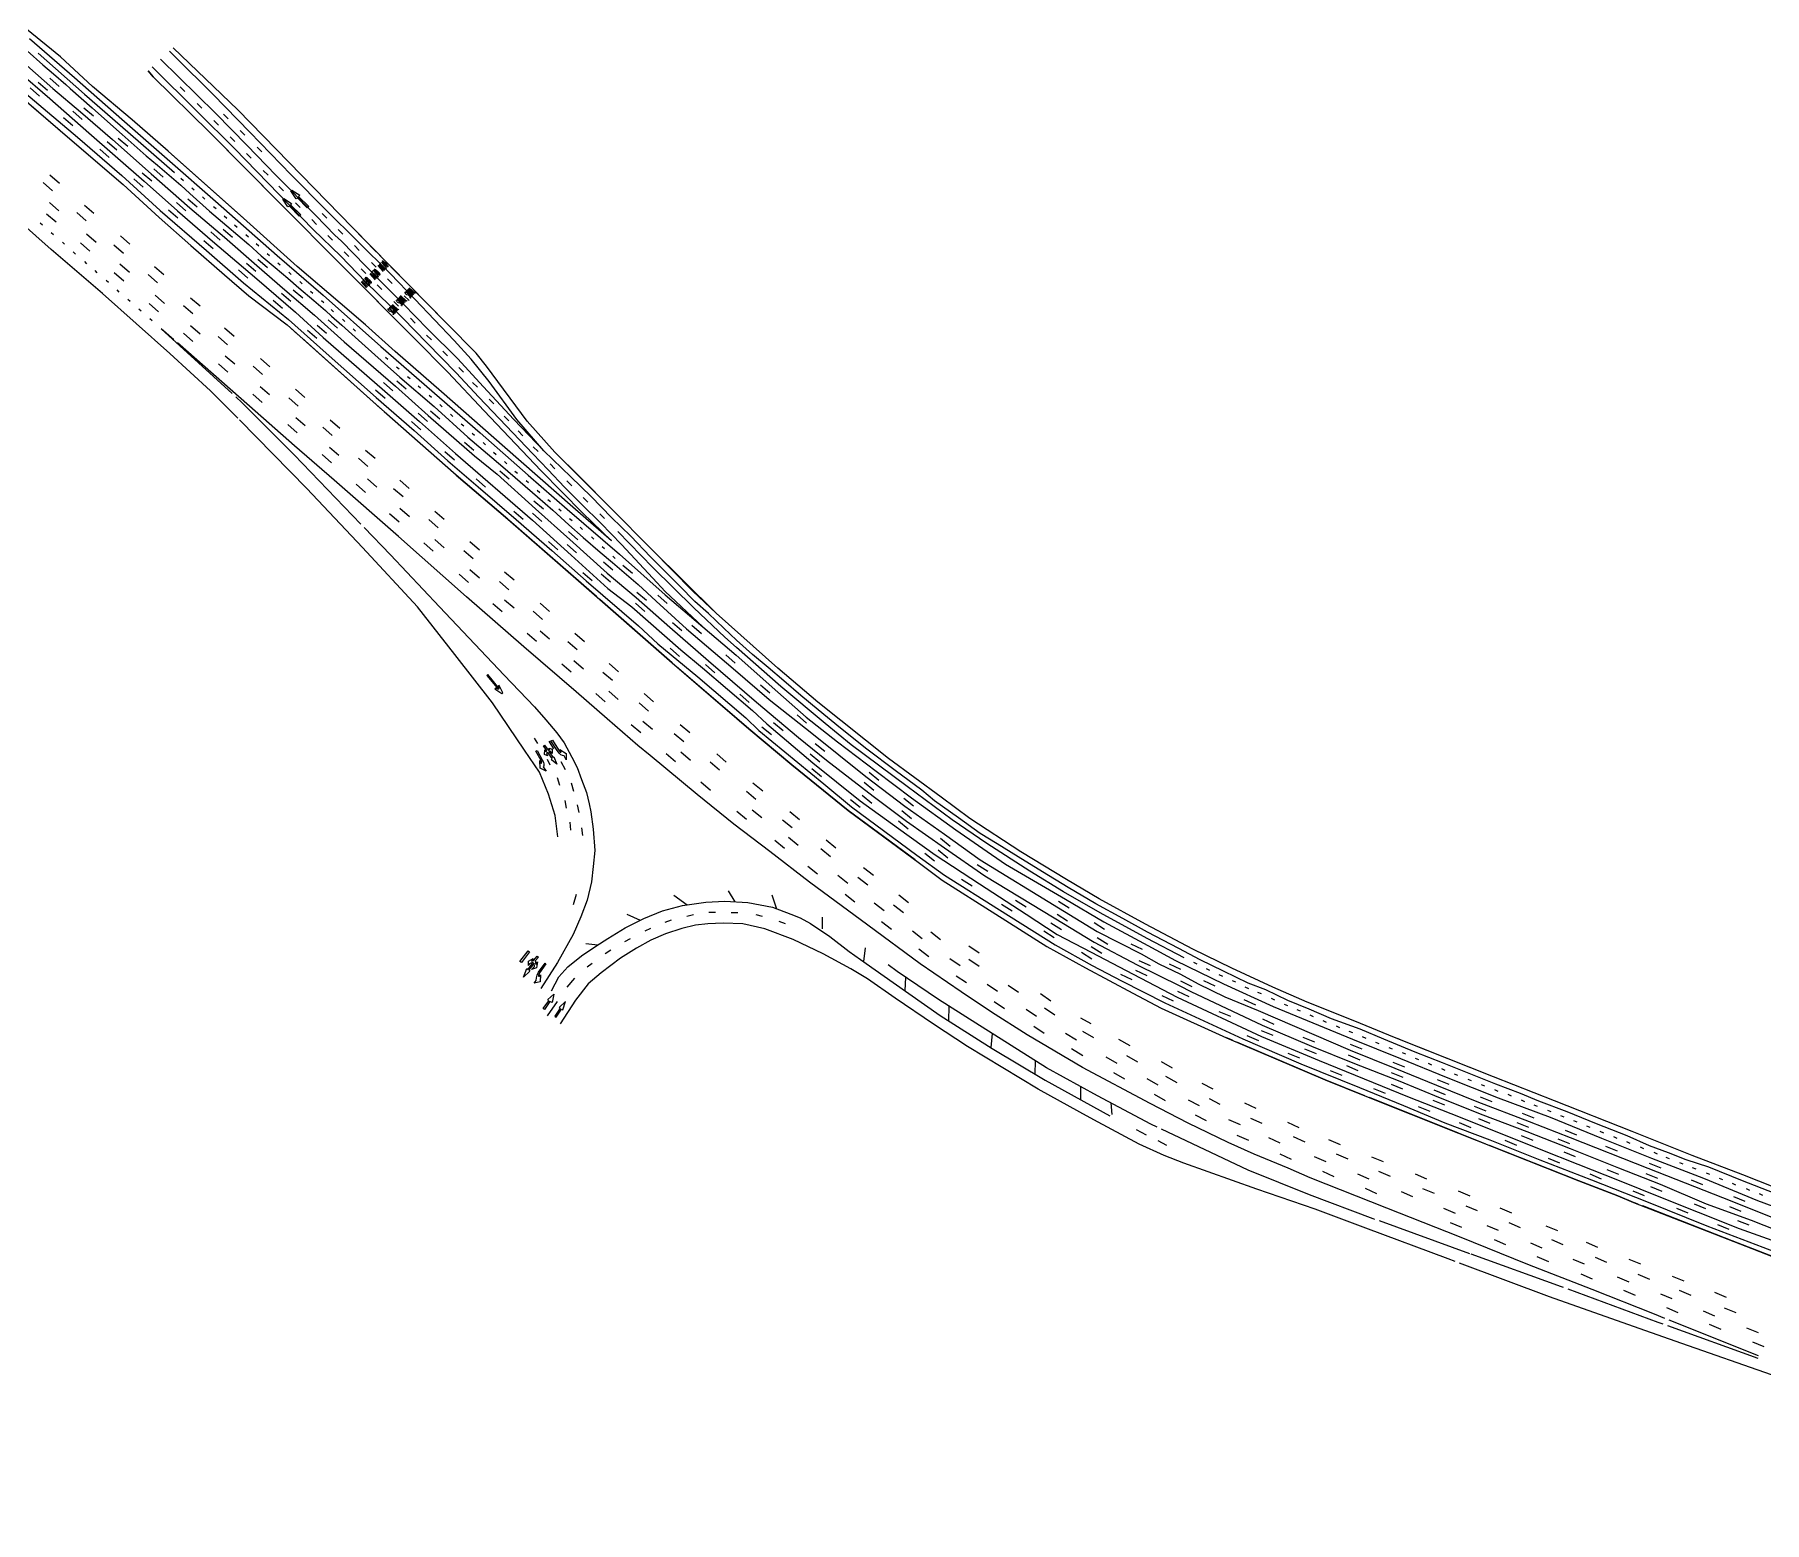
# Model space of a CAD drawing. Extents: x 6448775 to 6456929, y 1869110 to 1876805.
# Drawn here: x 6451918 to 6453720, y 1871207 to 1872757 of the extents above; entities that cross this region are included whole.
import ezdxf
from ezdxf.enums import TextEntityAlignment as Align

# ---------------------------------------------------------------- set-up
doc = ezdxf.new("R2010")
doc.units = 0
doc.header["$LTSCALE"] = 100
doc.header["$MEASUREMENT"] = 0
doc.linetypes.add('D5', pattern=[1.05, 1, -0.05])
doc.layers.get('0').update_dxf_attribs({"color": 1, "linetype": 'CONTINUOUS'})
doc.layers.add('150', color=3, linetype='D5')
doc.layers.add('154', color=3, linetype='CONTINUOUS')
doc.styles.get("Standard").update_dxf_attribs({"font": 'SIMPLEX.SHX'})

msp = doc.modelspace()

# ---------------------------------------------------------------- linework, layer by layer
for points in [[(6451812, 1872771.4), (6451954.6, 1872648.6), (6452010.3, 1872601.2), (6452047.6, 1872566.8), (6452080.7, 1872537.5), (6452115.6, 1872506.9), (6452141.2, 1872485.1), (6452181, 1872454.9), (6452181, 1872454.9), (6452270.7, 1872374.5), (6452270.7, 1872374.5), (6452357.3, 1872298.4), (6452410.8, 1872252.4), (6452487.4, 1872185.8), (6452582.1, 1872102.6), (6452662.1, 1872033.9), (6452706.8, 1871996.5), (6452765.5, 1871948.8), (6452839.8, 1871893.9), (6452863.4, 1871876.4), (6452919.3, 1871841), (6452972.7, 1871807.2), (6453013, 1871784.8), (6453062.3, 1871758.6), (6453091.6, 1871743), (6453159.8, 1871712.1), (6453262.5, 1871668.3), (6453303.8, 1871651.6), (6453401.6, 1871612.6), (6453526.9, 1871563), (6453567.7, 1871547.5), (6453584, 1871540.5), (6453655.3, 1871512.7), (6453727.8, 1871484.4)], [(6452478.8, 1872264.8), (6452407.7, 1872327), (6452341.8, 1872385.2), (6452293.5, 1872427), (6452262.5, 1872454.8), (6452236.2, 1872477.5), (6452191.6, 1872515.7), (6452135.5, 1872565.9), (6452056.9, 1872635.9), (6452019.7, 1872668.6), (6451978.2, 1872703.1), (6451944.8, 1872734.3), (6451900.1, 1872770.5)], [(6451910.1, 1872740.4), (6451926.4, 1872725.7), (6451937.7, 1872716.4), (6451950.3, 1872705.2), (6451954.9, 1872701.1), (6451977.7, 1872680.9), (6451994, 1872666.6), (6452009.1, 1872653.2), (6452034.2, 1872630.9), (6452046.1, 1872621.1), (6452070.2, 1872600.4), (6452079.7, 1872591.8), (6452100.1, 1872573.3), (6452118.3, 1872558.2), (6452141.2, 1872538.6), (6452153.8, 1872526.8), (6452168.5, 1872514.7), (6452181.9, 1872503.7), (6452193.2, 1872493.5), (6452208.7, 1872480.4), (6452221, 1872469.9), (6452227.4, 1872463.9), (6452238.1, 1872454.7), (6452258.8, 1872435.7), (6452282.4, 1872414.5), (6452298.6, 1872400.5), (6452334.2, 1872369.9), (6452369.3, 1872337.9), (6452405.8, 1872307), (6452442, 1872275.6), (6452457.7, 1872261.9), (6452474.7, 1872246.6), (6452489.4, 1872233.4), (6452507.1, 1872218), (6452519.9, 1872207.2), (6452546.9, 1872184.3), (6452565.7, 1872167), (6452597.1, 1872138.2), (6452645.6, 1872096.8), (6452683.4, 1872064.5), (6452727.7, 1872029.3), (6452784.1, 1871984.4), (6452824.8, 1871953.5), (6452865.9, 1871924.1), (6452903, 1871897.4), (6452984.9, 1871847.3), (6453025.2, 1871822.6), (6453070.8, 1871799.4), (6453089.2, 1871789), (6453111.8, 1871778.2), (6453130.4, 1871768.3), (6453158, 1871754.7), (6453192.9, 1871740.4), (6453288.8, 1871699.1), (6453335.2, 1871680.3), (6453378.5, 1871662.7), (6453420.7, 1871645.5), (6453475.1, 1871624.7), (6453517.7, 1871608), (6453598.7, 1871576.2), (6453686.3, 1871541.8), (6453730.6, 1871524.2)], [(6451912.6, 1872753.1), (6451959.3, 1872712.5), (6452008.8, 1872669.3), (6452058.9, 1872625.6), (6452106.3, 1872583.9), (6452170.8, 1872527.1), (6452218.7, 1872485.9), (6452278.6, 1872432.4), (6452339.8, 1872379.3), (6452382.1, 1872342.2), (6452432.3, 1872298.1), (6452472.9, 1872262.7), (6452527.4, 1872215.9), (6452574.9, 1872173.7), (6452614.3, 1872140.2), (6452649, 1872110.6), (6452692.4, 1872072), (6452721.8, 1872046), (6452754.3, 1872020.3), (6452794.9, 1871989.8), (6452831.6, 1871962.2), (6452877.7, 1871928.7), (6452929.5, 1871893.1), (6452991.9, 1871856.3), (6453031.9, 1871833), (6453077.9, 1871808.1), (6453106.6, 1871792.5), (6453156.8, 1871768.3), (6453208.3, 1871744.7), (6453291.2, 1871710.5), (6453341.2, 1871690.5), (6453388.6, 1871671.1), (6453442.7, 1871649.5), (6453497.1, 1871629.3), (6453550.6, 1871607.3), (6453602.7, 1871586.5), (6453656.7, 1871565.6), (6453713, 1871542.5), (6453767.7, 1871522.5)], [(6452448.6, 1872323.7), (6452420.5, 1872356.3), (6452391.5, 1872395.8), (6452372.7, 1872419.3), (6452355.2, 1872438.5), (6452314.2, 1872481.8), (6452288.6, 1872507.9), (6452254.3, 1872542), (6452222.1, 1872574.1), (6452185.3, 1872611.3), (6452142.1, 1872655.7), (6452103.9, 1872694.9), (6452064.2, 1872734.2), (6452058.3, 1872740)], [(6453749.6, 1871548.8), (6453697.8, 1871569.4), (6453645.1, 1871589.4), (6453582.4, 1871614.3), (6453501.4, 1871646.3), (6453438, 1871671.3), (6453334.8, 1871712.4), (6453293.4, 1871729.2), (6453244, 1871749.3), (6453208, 1871764.9), (6453165.3, 1871784.5), (6453124.8, 1871804.4), (6453075.4, 1871830.3), (6453027, 1871856.7), (6452993, 1871876.8), (6452945.6, 1871905.7), (6452892.3, 1871940.5), (6452862.6, 1871962.7), (6452807.7, 1872003), (6452734, 1872061.7), (6452692.2, 1872097.1), (6452628, 1872154.3), (6452560.9, 1872220.9), (6452518.3, 1872264), (6452460, 1872322.2), (6452431.2, 1872354.4), (6452388.8, 1872411.8), (6452378.1, 1872425.4), (6452347.5, 1872456.3), (6452249.1, 1872556.2), (6452129.5, 1872679), (6452062.1, 1872743.7)], [(6451900.8, 1872733.1), (6451936.8, 1872701.2), (6451965.8, 1872676.9), (6451998.9, 1872647.9), (6452039.5, 1872612.1), (6452079.7, 1872576.9), (6452115.8, 1872546.2), (6452149.3, 1872516.8), (6452178.7, 1872491.5), (6452209.6, 1872464.9), (6452240.6, 1872437.1), (6452294.1, 1872390.9), (6452327.8, 1872360.4), (6452376.3, 1872318.3), (6452399.8, 1872299.2), (6452439.8, 1872263.3), (6452475.6, 1872231.1), (6452514.3, 1872196.2), (6452544.8, 1872170.7), (6452579.8, 1872139.9), (6452620, 1872104.7), (6452670, 1872061.6), (6452713.7, 1872025), (6452743, 1872001.4), (6452791.6, 1871963.9), (6452826.3, 1871937.8), (6452865.8, 1871910.1), (6452907.9, 1871880.7), (6452980.1, 1871837), (6453022, 1871811.5), (6453066.8, 1871788), (6453111.1, 1871766.2), (6453122.7, 1871760.2), (6453197, 1871725.3), (6453248.4, 1871703.4), (6453293, 1871685.4), (6453338.5, 1871667.6), (6453382.5, 1871649.6), (6453426.8, 1871631.8), (6453472.8, 1871614.3), (6453518, 1871596.6), (6453568.1, 1871576.4), (6453611.6, 1871559.5), (6453659.7, 1871539.1), (6453706.5, 1871521.9), (6453744.3, 1871507.2)], [(6451900.9, 1872719.1), (6451933.8, 1872690.9), (6451974.5, 1872655.1), (6452031.9, 1872604.6), (6452066.9, 1872573.7), (6452103.3, 1872542.2), (6452149.6, 1872502.7), (6452189.6, 1872468.2), (6452218.5, 1872441.6), (6452282.7, 1872385.8), (6452318.8, 1872354.3), (6452356.5, 1872320.8), (6452436.8, 1872251.3), (6452477.1, 1872214.8), (6452515.2, 1872180.3), (6452540.2, 1872161), (6452591.3, 1872116.2), (6452613.7, 1872097.6), (6452665.8, 1872053.2), (6452680.7, 1872039.1), (6452728.6, 1871998.6), (6452778.2, 1871958.9), (6452817.9, 1871930), (6452856.4, 1871902.7), (6452902.4, 1871872.6), (6452950.9, 1871840.8), (6452983.3, 1871819.5), (6453018.8, 1871801.1), (6453062.6, 1871778.4), (6453108.5, 1871754.5), (6453196.2, 1871713.3), (6453256.2, 1871688.3), (6453303.3, 1871669.1), (6453348.5, 1871651), (6453393.5, 1871633.1), (6453444.8, 1871612.7), (6453487.3, 1871595.7), (6453525.8, 1871580.4), (6453568.9, 1871563.2), (6453611.9, 1871546.1), (6453651.1, 1871530.5), (6453694, 1871513.4), (6453747.6, 1871494.3)], [(6452036.3, 1872719.6), (6452041.6, 1872713.4), (6452100, 1872655.5), (6452172.7, 1872582.4), (6452239.2, 1872515.8), (6452313.5, 1872440.9), (6452348.4, 1872405.7), (6452386.4, 1872365.4), (6452445.4, 1872303), (6452489.1, 1872258.6)], [(6452614.3, 1872140.2), (6452574.9, 1872177.2), (6452562.1, 1872190.9), (6452529.4, 1872226.1), (6452508, 1872248.2), (6452488.1, 1872267.8), (6452470.1, 1872285.9), (6452452.9, 1872303.7), (6452436.9, 1872320.4), (6452409.2, 1872349.7), (6452380.8, 1872379.7), (6452357, 1872404.8), (6452326.6, 1872436.1), (6452301.4, 1872461.7), (6452262.8, 1872499.7), (6452236.9, 1872526.4), (6452208.2, 1872554.3), (6452172.8, 1872590.6), (6452126.1, 1872638.5), (6452087.6, 1872677), (6452040.4, 1872723.8)], [(6453730.5, 1871550), (6453697.6, 1871562.9), (6453662.2, 1871577.1), (6453638.9, 1871584.9), (6453620.2, 1871592), (6453600.7, 1871599.6), (6453577.2, 1871609.7), (6453545.4, 1871622.3), (6453514.9, 1871634.7), (6453485.2, 1871646.1), (6453466.2, 1871653.9), (6453440.5, 1871663.6), (6453412.5, 1871674.9), (6453384.8, 1871686), (6453356.2, 1871697), (6453323.8, 1871710.6), (6453299.1, 1871721), (6453269.1, 1871731.8), (6453245.8, 1871741.7), (6453223.6, 1871750.9), (6453200.6, 1871761.9), (6453182.2, 1871769.1), (6453156.8, 1871781.3), (6453132.4, 1871793.4), (6453110.2, 1871805), (6453077.6, 1871822.2), (6453051.6, 1871836.3), (6453023.6, 1871851.5), (6452994.7, 1871868.7), (6452967.9, 1871884.9), (6452942.7, 1871900.5), (6452920.9, 1871914), (6452903.1, 1871925), (6452880.5, 1871941.2), (6452855.4, 1871959), (6452842.2, 1871970.2), (6452814.7, 1871990.4), (6452785, 1872012.6), (6452757.5, 1872034.8), (6452734.3, 1872053.8), (6452716.1, 1872068.6), (6452698.4, 1872083.9), (6452682.3, 1872097.8), (6452665.9, 1872111.4), (6452649.2, 1872126.3), (6452636.2, 1872138.7), (6452620, 1872154.2), (6452605.8, 1872166.5), (6452589.8, 1872183.1), (6452573.6, 1872199.2), (6452559.6, 1872213.1), (6452539.2, 1872234.6), (6452519.1, 1872254.2), (6452497.9, 1872276.2), (6452476.7, 1872296.5), (6452448.6, 1872323.7), (6452417.2, 1872356.3), (6452385.4, 1872390.6), (6452359, 1872419.6), (6452327.5, 1872450.4), (6452301.8, 1872476.9), (6452275.3, 1872503.6), (6452237.5, 1872542), (6452230.8, 1872548.5), (6452210.8, 1872568.8), (6452169.4, 1872611), (6452139.2, 1872641.8), (6452106.3, 1872675.4), (6452049.2, 1872731.8)], [(6451893.2, 1872709.1), (6451926.8, 1872680.8), (6451962.6, 1872650.4), (6452008.8, 1872610.4), (6452048.7, 1872574), (6452096.9, 1872532.4), (6452135.7, 1872498.5), (6452182.4, 1872460.6), (6452221.8, 1872425.4), (6452273.7, 1872379.2), (6452313.3, 1872344.9), (6452348.3, 1872313.3), (6452380, 1872286), (6452419.7, 1872252.2), (6452456.7, 1872219.8), (6452492.7, 1872188), (6452547.2, 1872141.2), (6452567.1, 1872122.6), (6452608.8, 1872088.1), (6452658.9, 1872045.4), (6452672.5, 1872032.1), (6452740.1, 1871976.6), (6452769, 1871952.5), (6452837.2, 1871902.3), (6452865.9, 1871881.6), (6452923.3, 1871845.4), (6452981.4, 1871808.9), (6453019.9, 1871787.4), (6453050.4, 1871771.4), (6453095.4, 1871748.3), (6453176.8, 1871710.8), (6453237.4, 1871685), (6453298.2, 1871660.3), (6453344.2, 1871641.6), (6453387.2, 1871623.5), (6453434.3, 1871605.7), (6453486.4, 1871584.7), (6453540.1, 1871563.9), (6453597.4, 1871541.5), (6453660.3, 1871516), (6453718.5, 1871493.8), (6453767.7, 1871475)]]:
    msp.add_lwpolyline(points)
at = {"layer": '150'}
for points in [[(6451935.1, 1872533.3), (6451884.1, 1872578.8), (6451879.6, 1872583.2), (6451776.3, 1872673.4), (6451683.7, 1872754.2), (6451573.7, 1872850.5), (6451486.3, 1872927), (6451466, 1872943.9), (6451393.9, 1873004.2), (6451351.7, 1873038.4), (6451300.2, 1873078.6), (6451278.3, 1873094.3), (6451272, 1873098.2), (6451262.4, 1873104.4), (6451244, 1873113.1)], [(6451561.5, 1872995.2), (6451602, 1872958.8), (6451656.7, 1872910.1), (6451708, 1872866.2), (6451812, 1872771.4), (6451954.6, 1872648.6)], [(6452262.5, 1872454.8), (6452236.2, 1872477.5), (6452191.6, 1872515.7), (6452135.5, 1872565.9), (6452056.9, 1872635.9), (6452019.7, 1872668.6), (6451978.2, 1872703.1), (6451944.8, 1872734.3)], [(6452100, 1872655.5), (6452041.6, 1872713.4), (6452036.3, 1872719.6)], [(6452100, 1872655.5), (6452139.8, 1872615.6), (6452172.7, 1872582.4), (6452239.2, 1872515.8), (6452313.5, 1872440.9), (6452348.4, 1872405.7), (6452386.4, 1872365.4), (6452445.4, 1872303), (6452489.1, 1872258.6), (6452519.1, 1872229.7), (6452478.8, 1872264.8), (6452407.7, 1872327), (6452341.8, 1872385.2), (6452293.5, 1872427), (6452262.5, 1872454.8)], [(6452347.5, 1872456.3), (6452249.1, 1872556.2)], [(6452355.9, 1872111.3), (6452316.9, 1872161.2), (6452259.4, 1872222.8), (6452201.4, 1872284.4), (6452129.6, 1872357.8), (6452101.2, 1872386.2), (6452058.7, 1872425.2), (6451988.7, 1872487.7), (6451935.1, 1872533.3)], [(6453714.1, 1871380.8), (6453605.8, 1871423.9), (6453540.8, 1871449.6), (6453473.8, 1871475.8), (6453402.5, 1871504.7), (6453327, 1871534.4), (6453247.1, 1871566.2), (6453223.9, 1871576.1), (6453188.7, 1871590.6), (6453161.6, 1871602.9), (6453119.8, 1871622.9), (6453080.1, 1871643.4), (6453009.6, 1871681), (6452952, 1871715.1), (6452915, 1871738.8), (6452883.4, 1871759.8), (6452840.5, 1871789.2), (6452786.1, 1871829.2), (6452725.3, 1871874.1), (6452684.1, 1871906.1), (6452646.3, 1871934.5), (6452608.1, 1871965.5), (6452559.2, 1872006.3), (6452546.4, 1872016.7), (6452514.4, 1872044.3), (6452482.3, 1872072.5), (6452427.6, 1872119.5), (6452367.9, 1872171.5), (6452297, 1872234.3), (6452229.9, 1872293.2), (6452188.6, 1872328.9), (6452141.9, 1872370.2), (6452049.9, 1872450.8), (6452134.3, 1872373.8), (6452188.5, 1872319.4), (6452288.8, 1872215.1), (6452339.8, 1872161), (6452407.1, 1872090), (6452438.9, 1872056.7), (6452450.4, 1872043.3), (6452462, 1872029.9), (6452469.6, 1872019.4), (6452477.8, 1872004.4), (6452483.1, 1871993.7), (6452487.8, 1871981.3), (6452492.8, 1871967.6), (6452495.7, 1871955.8), (6452497.6, 1871947.4), (6452499.9, 1871929.5), (6452501.5, 1871907.2), (6452500, 1871890.4), (6452498.1, 1871874.4), (6452493.6, 1871855.5), (6452487.1, 1871837.9), (6452479.2, 1871819.8), (6452462.6, 1871790.3), (6452445.5, 1871763.5)], [(6452835.3, 1871897.3), (6452765.5, 1871948.8), (6452706.8, 1871996.5), (6452662.1, 1872033.9), (6452582.1, 1872102.6), (6452487.4, 1872185.8), (6452410.8, 1872252.4), (6452357.3, 1872298.4), (6452270.7, 1872374.5), (6452181, 1872454.9)], [(6453749.6, 1871548.8), (6453697.8, 1871569.4), (6453645.1, 1871589.4), (6453582.4, 1871614.3), (6453501.4, 1871646.3), (6453438, 1871671.3), (6453334.8, 1871712.4), (6453293.4, 1871729.2), (6453244, 1871749.3), (6453208, 1871764.9), (6453165.3, 1871784.5), (6453124.8, 1871804.4), (6453075.4, 1871830.3), (6453027, 1871856.7), (6452993, 1871876.8), (6452945.6, 1871905.7), (6452892.3, 1871940.5), (6452862.6, 1871962.7), (6452807.7, 1872003), (6452734, 1872061.7), (6452692.2, 1872097.1), (6452628, 1872154.3), (6452603.7, 1872177.4), (6452560.9, 1872220.9), (6452518.3, 1872264), (6452486.3, 1872296.3), (6452460, 1872322.2), (6452431.2, 1872354.4), (6452388.8, 1872411.8), (6452378.1, 1872425.4), (6452347.5, 1872456.3)], [(6452462.9, 1871921.3), (6452460.4, 1871943.6), (6452453.4, 1871965.9), (6452444.1, 1871988.9), (6452428.5, 1872011.6), (6452395, 1872061.2), (6452355.9, 1872111.3)], [(6452708.4, 1871814.6), (6452678.9, 1871825.7), (6452655.8, 1871830.7), (6452635.2, 1871831.4), (6452619.2, 1871830.9), (6452606.4, 1871829.3), (6452592.4, 1871825.9), (6452575.1, 1871820.4), (6452560.1, 1871813.6), (6452544.9, 1871805.5), (6452528.3, 1871795), (6452508.1, 1871779.7), (6452494.7, 1871768.2), (6452481.6, 1871751.1), (6452465.6, 1871726.7)], [(6453634.2, 1871393.6), (6453589.7, 1871409.1), (6453496.2, 1871442.2), (6453390.6, 1871481.8), (6453305.1, 1871513.5), (6453252, 1871533.4), (6453191.4, 1871554.2), (6453115.2, 1871581.5), (6453095, 1871589.2), (6453068.7, 1871601.3), (6453021.7, 1871626.5), (6453007, 1871634.4), (6452963.4, 1871658.5), (6452889.9, 1871703.1), (6452854.5, 1871726.1), (6452814.5, 1871753.2), (6452785.6, 1871773.4), (6452768.3, 1871783.9), (6452739.7, 1871799.4), (6452708.4, 1871814.6)], [(6453713.6, 1871377.9), (6453609.4, 1871415.4), (6453508.9, 1871452.6), (6453413.2, 1871487), (6453312.7, 1871523.5), (6453246.1, 1871548.5), (6453182.4, 1871574.2), (6453080.9, 1871622), (6453025.5, 1871651.4), (6452972.1, 1871680.8), (6452898.6, 1871727.1), (6452859.6, 1871752), (6452816.5, 1871781.2), (6452807.3, 1871788.2)], [(6454343.4, 1871270.9), (6454297.9, 1871283.7), (6454243.5, 1871300.5), (6454191.9, 1871316.5), (6454136.3, 1871335.1), (6454055.6, 1871361.5), (6453965.9, 1871392.8), (6453872.4, 1871428.1), (6453832.6, 1871443.6), (6453778.7, 1871464.6), (6453686.7, 1871500.4), (6453584, 1871540.5), (6453567.7, 1871547.5), (6453526.9, 1871563), (6453401.6, 1871612.6), (6453303.8, 1871651.6), (6453262.5, 1871668.3), (6453159.8, 1871712.1)], [(6454208.3, 1871207.1), (6454101.3, 1871237.9), (6454004.2, 1871266.1), (6453934.2, 1871287.7), (6453832.9, 1871323.3), (6453776.6, 1871343.4), (6453727.7, 1871360.9), (6453634.2, 1871393.6)]]:
    msp.add_lwpolyline(points, dxfattribs=at)
at = {"layer": '154'}
for points in [[(6451921.6, 1872737.8), (6451969.9, 1872695.4), (6452006.9, 1872662.8), (6452063.8, 1872613.5)], [(6451913.1, 1872701.7), (6451922.9, 1872693.1)], [(6451921.6, 1872707.9), (6451931.5, 1872699.4)], [(6451933.7, 1872711.9), (6451943.5, 1872703.4)], [(6452069.6, 1872702.9), (6452074.5, 1872698)], [(6451969.3, 1872681.1), (6451979.1, 1872672.6)], [(6452087.2, 1872685.6), (6452092.1, 1872680.7)], [(6451948, 1872671.1), (6451957.8, 1872662.6)], [(6451957.7, 1872677.4), (6451967.6, 1872668.8)], [(6452104.6, 1872667.9), (6452109.5, 1872663)], [(6452114.8, 1872674.5), (6452119.7, 1872669.6)], [(6451993.6, 1872645.8), (6452003.4, 1872637.3)], [(6452005.1, 1872649.5), (6452014.9, 1872641)], [(6452121.6, 1872650.9), (6452126.5, 1872646)], [(6452132.1, 1872657.3), (6452137, 1872652.4)], [(6451985.8, 1872637.8), (6451995.6, 1872629.2)], [(6452138.6, 1872633.3), (6452143.5, 1872628.4)], [(6452149.9, 1872640), (6452154.8, 1872635.1)], [(6451933.9, 1872611.1), (6451943.8, 1872602.6)], [(6452030, 1872613.4), (6452039.9, 1872604.8)], [(6452042.2, 1872617.4), (6452052, 1872608.9)], [(6452156.2, 1872615.7), (6452161.2, 1872610.8)], [(6451926.8, 1872603.1), (6451936.6, 1872594.5)], [(6452021.3, 1872606.9), (6452031.1, 1872598.3)], [(6452070.3, 1872607.7), (6452072.9, 1872605.4)], [(6452081.7, 1872597.8), (6452084.2, 1872595.5)], [(6452172.5, 1872599.4), (6452177.4, 1872594.5)], [(6451933.5, 1872582.2), (6451943.3, 1872573.7)], [(6451969.9, 1872579.7), (6451979.7, 1872571.2)], [(6452057.4, 1872574.8), (6452067.2, 1872566.3)], [(6452065.7, 1872582.2), (6452075.5, 1872573.7)], [(6452077.6, 1872586.2), (6452087.4, 1872577.7)], [(6452092.8, 1872588.1), (6452095.3, 1872585.8)], [(6452104.3, 1872578.3), (6452106.9, 1872576)], [(6452189.8, 1872582), (6452194.7, 1872577.1)], [(6451926.1, 1872558.8), (6451923.8, 1872560.9)], [(6451930.4, 1872570.7), (6451940.2, 1872562.2)], [(6451961.8, 1872571.9), (6451971.6, 1872563.3)], [(6452115.5, 1872568.5), (6452118.1, 1872566.2)], [(6452126.3, 1872559), (6452128.9, 1872556.7)], [(6452206.6, 1872564.5), (6452211.5, 1872559.6)], [(6452217.5, 1872571), (6452222.4, 1872566.1)], [(6451937.5, 1872548.7), (6451935.2, 1872550.9)], [(6451949.2, 1872538.8), (6451946.8, 1872541)], [(6451965.6, 1872540.2), (6451975.4, 1872531.7)], [(6451972.1, 1872549.7), (6451981.9, 1872541.1)], [(6452000.6, 1872538.2), (6452010.4, 1872529.7)], [(6452007.4, 1872547.6), (6452017.2, 1872539.1)], [(6452094.2, 1872542.9), (6452104, 1872534.4)], [(6452101.5, 1872551.7), (6452111.3, 1872543.2)], [(6452114.4, 1872554.6), (6452124.2, 1872546.1)], [(6452138, 1872549), (6452140.6, 1872546.7)], [(6452148.8, 1872539.5), (6452151.4, 1872537.2)], [(6452223.4, 1872547.9), (6452228.3, 1872543)], [(6452234.2, 1872554.4), (6452239.1, 1872549.5)], [(6452251.3, 1872537.4), (6452256.2, 1872532.5)], [(6451960.4, 1872528.7), (6451958.1, 1872530.9)], [(6451972.4, 1872518.6), (6451970.1, 1872520.8)], [(6452138.6, 1872519.3), (6452148.4, 1872510.7)], [(6452150.6, 1872523.2), (6452160.4, 1872514.6)], [(6452160.3, 1872529.4), (6452162.8, 1872527.1)], [(6452171.2, 1872519.6), (6452173.8, 1872517.3)], [(6452240.4, 1872530.9), (6452245.3, 1872526)], [(6452268.8, 1872519.8), (6452273.7, 1872514.9)], [(6451983.2, 1872509.2), (6451980.9, 1872511.4)], [(6451994.8, 1872499), (6451992.4, 1872501.1)], [(6452000.9, 1872509.3), (6452010.7, 1872500.7)], [(6452006.8, 1872518.3), (6452016.6, 1872509.8)], [(6452036.3, 1872507.3), (6452046.1, 1872498.8)], [(6452042.9, 1872515.8), (6452052.7, 1872507.3)], [(6452130.3, 1872512.2), (6452140.1, 1872503.6)], [(6452182.8, 1872509.8), (6452185.3, 1872507.5)], [(6452258, 1872513.3), (6452262.9, 1872508.4)], [(6452285.7, 1872503), (6452290.6, 1872498.1)], [(6452006.1, 1872489.1), (6452003.8, 1872491.2)], [(6452043.4, 1872485.8), (6452053.2, 1872477.3)], [(6452080.5, 1872483.1), (6452090.3, 1872474.6)], [(6452175.2, 1872488), (6452185, 1872479.5)], [(6452187.4, 1872491.4), (6452197.2, 1872482.9)], [(6452194.1, 1872499.9), (6452196.7, 1872497.6)], [(6452205.2, 1872490), (6452207.8, 1872487.8)], [(6452274.8, 1872496.5), (6452279.7, 1872491.6)], [(6452303.1, 1872485.1), (6452308, 1872480.2)], [(6452017.3, 1872479.3), (6452014.9, 1872481.4)], [(6452028.8, 1872469.2), (6452026.5, 1872471.3)], [(6452037.3, 1872477), (6452047.1, 1872468.5)], [(6452072.9, 1872475.1), (6452082.7, 1872466.6)], [(6452166.4, 1872480.7), (6452176.2, 1872472.2)], [(6452216.7, 1872480.2), (6452219.3, 1872478)], [(6452227, 1872470.9), (6452229.5, 1872468.6)], [(6452292.1, 1872479.1), (6452297, 1872474.2)], [(6452040.5, 1872459.2), (6452038.1, 1872461.3)], [(6452080.5, 1872454.1), (6452090.3, 1872445.6)], [(6452115.9, 1872451.7), (6452125.7, 1872443.1)], [(6452202.1, 1872449.5), (6452211.9, 1872440.9)], [(6452212.3, 1872454.6), (6452222.1, 1872446.1)], [(6452223.8, 1872460), (6452233.6, 1872451.4)], [(6452238.6, 1872460.8), (6452241.2, 1872458.5)], [(6452249.8, 1872450.7), (6452252.4, 1872448.4)], [(6452309.4, 1872461.7), (6452314.3, 1872456.8)], [(6452072.9, 1872446.1), (6452082.7, 1872437.5)], [(6452109.1, 1872442.6), (6452118.9, 1872434.1)], [(6452326.4, 1872444.2), (6452331.3, 1872439.3)], [(6452109.4, 1872414.1), (6452119.2, 1872405.6)], [(6452116.5, 1872422.6), (6452126.4, 1872414.1)], [(6452145.5, 1872411.8), (6452155.3, 1872403.2)], [(6452153.2, 1872419.7), (6452163, 1872411.2)], [(6452283.5, 1872421.3), (6452286.1, 1872419)], [(6452295, 1872411.3), (6452297.6, 1872409.1)], [(6452343.3, 1872427.5), (6452348.2, 1872422.6)], [(6452281.5, 1872394.8), (6452291.3, 1872386.2)], [(6452295.3, 1872396.6), (6452305.1, 1872388.1)], [(6452306.6, 1872401.2), (6452309.1, 1872399)], [(6452360, 1872410.6), (6452364.9, 1872405.7)], [(6452374.3, 1872394.9), (6452379.2, 1872390)], [(6452145.2, 1872382.6), (6452155, 1872374)], [(6452152.9, 1872390.8), (6452162.7, 1872382.3)], [(6452182.7, 1872378.9), (6452192.5, 1872370.3)], [(6452189.6, 1872387.9), (6452199.4, 1872379.3)], [(6452273.2, 1872387.1), (6452283.1, 1872378.5)], [(6452317.4, 1872391.4), (6452319.9, 1872389.2)], [(6452328.9, 1872381.6), (6452331.4, 1872379.4)], [(6452391.5, 1872377.4), (6452396.4, 1872372.5)], [(6452190.1, 1872358.4), (6452199.9, 1872349.9)], [(6452317.5, 1872362.7), (6452327.3, 1872354.2)], [(6452330.3, 1872365.3), (6452340.1, 1872356.8)], [(6452340.1, 1872371.8), (6452342.7, 1872369.6)], [(6452351.1, 1872361.7), (6452353.6, 1872359.5)], [(6452407.2, 1872359.7), (6452412.1, 1872354.8)], [(6452181.6, 1872351), (6452191.4, 1872342.5)], [(6452218.1, 1872348.2), (6452227.9, 1872339.6)], [(6452226, 1872355.8), (6452235.8, 1872347.2)], [(6452310.6, 1872354.2), (6452320.4, 1872345.6)], [(6452362.5, 1872351.8), (6452365, 1872349.5)], [(6452373.8, 1872342.1), (6452376.4, 1872339.8)], [(6452421.8, 1872344.3), (6452426.7, 1872339.4)], [(6452225, 1872327.6), (6452234.8, 1872319.1)], [(6452262.7, 1872324.4), (6452272.6, 1872315.9)], [(6452345.4, 1872322.9), (6452355.3, 1872314.4)], [(6452365.8, 1872332.8), (6452375.6, 1872324.3)], [(6452385.1, 1872332.2), (6452387.6, 1872329.9)], [(6452396.2, 1872322.1), (6452398.7, 1872319.8)], [(6452437.5, 1872327.9), (6452442.5, 1872323)], [(6452217.5, 1872319.7), (6452227.3, 1872311.2)], [(6452255.4, 1872315.8), (6452265.2, 1872307.2)], [(6452402.7, 1872302.9), (6452412.5, 1872294.4)], [(6452407.5, 1872312.4), (6452410, 1872310.2)], [(6452455, 1872309.9), (6452459.9, 1872305)], [(6452252.9, 1872288.8), (6452262.8, 1872280.3)], [(6452264.6, 1872294.3), (6452274.4, 1872285.7)], [(6452298.3, 1872293.1), (6452308.1, 1872284.5)], [(6452378, 1872294.3), (6452387.8, 1872285.8)], [(6452418.4, 1872302.5), (6452421, 1872300.2)], [(6452430.1, 1872292.8), (6452432.6, 1872290.6)], [(6452472.6, 1872292.2), (6452477.5, 1872287.3)], [(6452292, 1872284.4), (6452301.8, 1872275.9)], [(6452438.2, 1872271.6), (6452448, 1872263.1)], [(6452441.6, 1872282.6), (6452444.2, 1872280.3)], [(6452452.8, 1872272.9), (6452455.4, 1872270.7)], [(6452489.4, 1872275.1), (6452494.3, 1872270.2)], [(6452287.8, 1872258.3), (6452297.6, 1872249.8)], [(6452298.5, 1872263.8), (6452308.4, 1872255.3)], [(6452328.7, 1872251.9), (6452338.5, 1872243.4)], [(6452334.8, 1872260.8), (6452344.6, 1872252.3)], [(6452417.2, 1872260.8), (6452427, 1872252.3)], [(6452436.6, 1872258.5), (6452446.4, 1872250)], [(6452464.1, 1872263.3), (6452466.6, 1872261)], [(6452475.3, 1872253.2), (6452477.9, 1872250.9)], [(6452506.7, 1872257.9), (6452511.6, 1872253)], [(6452334.8, 1872231.2), (6452344.6, 1872222.7)], [(6452474.2, 1872239.4), (6452484, 1872230.8)], [(6452486.3, 1872244.1), (6452488.9, 1872241.8)], [(6452498.1, 1872233.9), (6452500.7, 1872231.6)], [(6453028.1, 1871842.1), (6452989.9, 1871864.2), (6452955, 1871885.5), (6452909.9, 1871914.4), (6452873.9, 1871939.1), (6452826.9, 1871973.7), (6452768.7, 1872017.3), (6452741.5, 1872039.6), (6452695.4, 1872078.1), (6452649.1, 1872118.7), (6452637, 1872129.4), (6452604.7, 1872160), (6452561.9, 1872202.2), (6452525.5, 1872239.4)], [(6452323.4, 1872227.6), (6452333.2, 1872219)], [(6452365.1, 1872219.8), (6452374.9, 1872211.3)], [(6452371.5, 1872229.1), (6452381.4, 1872220.6)], [(6452453.4, 1872229.1), (6452463.2, 1872220.6)], [(6452472.8, 1872225.9), (6452482.6, 1872217.3)], [(6452509.1, 1872223.9), (6452511.6, 1872221.7)], [(6452520.3, 1872213.8), (6452522.9, 1872211.6)], [(6452360.1, 1872195.1), (6452369.9, 1872186.5)], [(6452371.5, 1872199.8), (6452381.4, 1872191.3)], [(6452407.6, 1872197.7), (6452417.4, 1872189.2)], [(6452489, 1872197), (6452498.8, 1872188.4)], [(6452508.2, 1872195.6), (6452518, 1872187.1)], [(6452510.6, 1872208), (6452520.4, 1872199.5)], [(6452530.9, 1872204.5), (6452540.7, 1872196)], [(6452402.2, 1872187.4), (6452412, 1872178.8)], [(6452545.5, 1872176.5), (6452555.3, 1872167.9)], [(6452395.2, 1872164.7), (6452405, 1872156.2)], [(6452407.6, 1872168.5), (6452417.4, 1872159.9)], [(6452444.7, 1872164.8), (6452454.5, 1872156.3)], [(6452543.9, 1872164.8), (6452553.7, 1872156.3)], [(6452567.1, 1872173.2), (6452576.9, 1872164.7)], [(6452437.4, 1872156.6), (6452447.2, 1872148)], [(6452582.6, 1872144.9), (6452592.4, 1872136.4)], [(6452602.8, 1872142), (6452612.6, 1872133.4)], [(6452431, 1872133.8), (6452440.8, 1872125.3)], [(6452444.7, 1872136.1), (6452454.5, 1872127.6)], [(6452473.4, 1872125), (6452483.2, 1872116.5)], [(6452480.9, 1872133.6), (6452490.7, 1872125)], [(6452479.9, 1872105), (6452489.7, 1872096.4)], [(6452580.1, 1872117.9), (6452589.9, 1872109.4)], [(6452638.2, 1872110.9), (6452648, 1872102.4)], [(6452467.2, 1872101.7), (6452477, 1872093.2)], [(6452510.1, 1872093.1), (6452519.9, 1872084.6)], [(6452516.6, 1872102), (6452526.4, 1872093.5)], [(6452616.9, 1872100.9), (6452626.7, 1872092.4)], [(6452502.6, 1872070.7), (6452512.4, 1872062.2)], [(6452516.1, 1872073.1), (6452525.9, 1872064.6)], [(6452553.1, 1872070.7), (6452562.9, 1872062.2)], [(6452652.8, 1872069.9), (6452662.6, 1872061.3)], [(6452674.2, 1872079.9), (6452684, 1872071.3)], [(6452547.7, 1872061), (6452557.5, 1872052.4)], [(6452539.6, 1872038.6), (6452549.4, 1872030)], [(6452551.8, 1872042.1), (6452561.6, 1872033.5)], [(6452590.7, 1872038.6), (6452600.5, 1872030)], [(6452675.6, 1872036), (6452685.7, 1872027.9)], [(6452687.9, 1872040.7), (6452697.7, 1872032.2)], [(6452712.3, 1872048.5), (6452722.1, 1872040)], [(6452442.1, 1872018.8), (6452438.8, 1872024.3)], [(6452458.9, 1872013.1), (6452454.1, 1872021.1)], [(6452584.4, 1872029.1), (6452594.3, 1872020.6)], [(6452731.1, 1872018.8), (6452741.2, 1872010.7)], [(6452455.1, 1871996.1), (6452452.4, 1872002.1)], [(6452470.9, 1871991.1), (6452466.6, 1871999.6)], [(6452575.8, 1872008.3), (6452585.6, 1871999.8)], [(6452591.4, 1872010), (6452601.2, 1872001.4)], [(6452621.8, 1871999.7), (6452631.6, 1871991.2)], [(6452628.8, 1872007.9), (6452638.6, 1871999.3)], [(6452725.9, 1872007.9), (6452736, 1871999.7)], [(6452465.1, 1871975), (6452462.6, 1871983)], [(6452612.2, 1871978.7), (6452622, 1871970.2)], [(6452727.8, 1871992.6), (6452737.9, 1871984.4)], [(6452782.2, 1871978.4), (6452792.3, 1871970.2)], [(6452787.4, 1871988.8), (6452797.5, 1871980.6)], [(6452479.7, 1871968.5), (6452477.2, 1871977.3)], [(6452659.6, 1871969.1), (6452669.4, 1871960.6)], [(6452666.4, 1871977.7), (6452676.5, 1871969.5)], [(6452768, 1871960.4), (6452778.1, 1871952.2)], [(6452780.3, 1871964.8), (6452790.4, 1871956.6)], [(6452823.7, 1871961.8), (6452833.8, 1871953.6)], [(6452470.2, 1871959.1), (6452471.7, 1871951.3)], [(6452485.2, 1871946.6), (6452483.4, 1871954.6)], [(6452649.7, 1871948.1), (6452659.8, 1871939.9)], [(6452665.4, 1871949.7), (6452675.5, 1871941.5)], [(6452704.8, 1871947.7), (6452714.9, 1871939.5)], [(6452821.6, 1871948.7), (6452831.7, 1871940.5)], [(6452475.7, 1871936.6), (6452476.4, 1871928.3)], [(6452489.2, 1871922.8), (6452488.2, 1871930.8)], [(6452697.2, 1871939.3), (6452707.3, 1871931.1)], [(6452818, 1871938), (6452828.1, 1871929.8)], [(6452689.3, 1871917.9), (6452699.4, 1871909.7)], [(6452703.4, 1871921), (6452713.5, 1871912.9)], [(6452737.1, 1871909.1), (6452747.2, 1871900.9)], [(6452742.8, 1871918.2), (6452752.9, 1871910)], [(6452859.3, 1871907.8), (6452869.6, 1871899.7)], [(6452861.7, 1871920), (6452871.8, 1871911.8)], [(6452723.7, 1871891), (6452733.8, 1871882.8)], [(6452781.6, 1871889.6), (6452791.9, 1871881.6)], [(6452845.4, 1871904.3), (6452855.6, 1871896.3)], [(6452900.1, 1871892.7), (6452911.2, 1871885.8)], [(6452754.9, 1871881.3), (6452765.2, 1871873.3)], [(6452775.8, 1871879.5), (6452786, 1871871.5)], [(6452883.8, 1871877.2), (6452894.9, 1871870.3)], [(6452456.5, 1871761.1), (6452464, 1871775.6), (6452473.4, 1871786), (6452487.9, 1871797.4), (6452502.5, 1871807.4), (6452515.1, 1871815.4), (6452533.1, 1871826.5), (6452552.6, 1871836.3), (6452572.2, 1871844.2), (6452592.8, 1871849.8), (6452617.3, 1871853.4), (6452637.1, 1871854.4), (6452660.9, 1871853.1), (6452686.6, 1871848.1), (6452706, 1871840.9), (6452715.4, 1871836.9), (6452726.3, 1871831.1), (6452746.6, 1871817.6), (6452766.7, 1871802.1), (6452784.4, 1871789.6), (6452812.5, 1871769.5), (6452861.4, 1871735.2), (6452915.6, 1871701), (6452970.9, 1871667.7), (6453038.3, 1871630.6)], [(6452479.4, 1871851), (6452482.4, 1871861.5)], [(6452583.9, 1871860.8), (6452597.7, 1871850.6)], [(6452640.4, 1871865.1), (6452647.5, 1871853.8)], [(6452686.1, 1871860.9), (6452691, 1871846.4)], [(6452762.5, 1871861.6), (6452772.7, 1871853.6)], [(6452792.8, 1871852.5), (6452803.1, 1871844.5)], [(6452818.3, 1871861.1), (6452828.5, 1871853.1)], [(6452939.8, 1871855.3), (6452950.9, 1871848.4)], [(6452984.9, 1871854.3), (6452995.9, 1871847.4)], [(6452535.1, 1871840.7), (6452549, 1871834.5)], [(6452574.9, 1871832.5), (6452581.6, 1871834.8)], [(6452597.4, 1871838.9), (6452604.4, 1871840.5)], [(6452620.5, 1871842.8), (6452627.3, 1871842.9)], [(6452643.6, 1871842.6), (6452650.6, 1871842.6)], [(6452669.3, 1871840.4), (6452676.1, 1871838.7)], [(6452738.4, 1871837.7), (6452738.6, 1871825.7)], [(6452812.9, 1871850.6), (6452823.2, 1871842.6)], [(6452925.3, 1871851.3), (6452936.3, 1871844.4)], [(6452983.2, 1871840.9), (6452994.2, 1871834)], [(6453115.8, 1871795.3), (6453077.1, 1871815.4), (6453028.1, 1871842.1)], [(6452554.1, 1871823.6), (6452559.9, 1871826.4)], [(6452693.2, 1871833.7), (6452700, 1871831.1)], [(6452800.3, 1871833.1), (6452810.6, 1871825.1)], [(6452832.6, 1871823.6), (6452842.8, 1871815.6)], [(6452851.7, 1871822.4), (6452861.9, 1871814.4)], [(6452969.3, 1871823.3), (6452980.3, 1871816.4)], [(6452976.8, 1871831.8), (6452987.9, 1871824.9)], [(6453021.8, 1871832), (6453032.8, 1871825.1)], [(6453025.2, 1871816.4), (6453036.2, 1871809.5)], [(6452492.2, 1871810.1), (6452504.9, 1871808.9)], [(6452512.3, 1871799.7), (6452518.4, 1871803.6)], [(6452532.9, 1871812.2), (6452538.8, 1871815.5)], [(6452783.4, 1871805.6), (6452781.6, 1871791.6)], [(6452839.3, 1871804.8), (6452849.6, 1871796.8)], [(6452891.3, 1871807.8), (6452902.1, 1871800.5)], [(6453008.6, 1871801.1), (6453019.6, 1871794.2)], [(6453018.9, 1871807.2), (6453029.9, 1871800.3)], [(6453060.2, 1871810), (6453072, 1871804.5)], [(6452493.6, 1871785.9), (6452498.8, 1871789.9)], [(6452871.5, 1871794.6), (6452882.3, 1871787.4)], [(6452891.2, 1871793.9), (6452902, 1871786.6)], [(6453065, 1871782.5), (6453076.8, 1871777)], [(6453068.5, 1871792.7), (6453080.3, 1871787.2)], [(6453100, 1871789), (6453111.8, 1871783.5)], [(6453129.3, 1871788.9), (6453125.8, 1871790.4)], [(6453142.4, 1871782.3), (6453138.8, 1871783.8)], [(6452472.9, 1871764.6), (6452480.7, 1871774.3)], [(6452825.3, 1871775.3), (6452824.8, 1871760.9)], [(6452878.2, 1871776.7), (6452889, 1871769.5)], [(6452910.4, 1871767.8), (6452921.2, 1871760.6)], [(6452932.2, 1871767), (6452942.9, 1871759.7)], [(6453049.2, 1871778.3), (6453061, 1871772.8)], [(6453111.9, 1871771.2), (6453123.7, 1871765.5)], [(6453135.7, 1871771.6), (6453147.5, 1871766.1)], [(6453155.9, 1871776), (6453152.3, 1871777.5)], [(6453169.4, 1871769.9), (6453165.9, 1871771.4)], [(6453182.9, 1871763.2), (6453179.4, 1871764.7)], [(6452452.4, 1871735), (6452462.6, 1871750)], [(6452870.5, 1871745), (6452870.1, 1871729.7)], [(6452917.7, 1871749.8), (6452928.5, 1871742.5)], [(6452966.1, 1871758), (6452976.9, 1871750.7)], [(6453092.4, 1871756.1), (6453104.2, 1871750.7)], [(6453108.7, 1871760.5), (6453120.5, 1871755)], [(6453178, 1871751.9), (6453190, 1871746.5)], [(6453196.1, 1871757.7), (6453192.5, 1871759.2)], [(6453210.1, 1871751.2), (6453206.6, 1871752.8)], [(6453223.8, 1871745.3), (6453220.3, 1871746.8)], [(6452950.9, 1871742), (6452961.7, 1871734.7)], [(6452970, 1871743.4), (6452980.8, 1871736.1)], [(6453007.8, 1871732.8), (6453018.5, 1871727)], [(6453151.9, 1871739.5), (6453163.9, 1871734.6)], [(6453197.3, 1871731.7), (6453209.2, 1871726.2)], [(6453237, 1871739.6), (6453233.5, 1871741.1)], [(6453250.4, 1871734), (6453246.8, 1871735.5)], [(6453264.1, 1871728.1), (6453260.5, 1871729.6)], [(6452915.6, 1871716.4), (6452914.4, 1871701.8)], [(6452958.9, 1871724.2), (6452969.7, 1871716.9)], [(6452992, 1871716.9), (6453003.4, 1871709.9)], [(6453009.8, 1871719), (6453021.3, 1871712.4)], [(6453047.4, 1871710.6), (6453058.9, 1871704)], [(6453181.1, 1871714.5), (6453193.1, 1871709.1)], [(6453196, 1871719.5), (6453208, 1871714.6)], [(6453239.4, 1871712.7), (6453251.4, 1871707.8)], [(6453277.9, 1871722.5), (6453274.4, 1871724)], [(6453291.3, 1871717.1), (6453287.7, 1871718.6)], [(6453305.2, 1871711.4), (6453301.6, 1871712.9)], [(6452998.4, 1871700.7), (6453010.2, 1871693.6)], [(6453033.9, 1871692.3), (6453045.4, 1871685.7)], [(6453055.5, 1871693.4), (6453067, 1871686.8)], [(6453223.6, 1871695.9), (6453235.7, 1871691)], [(6453241.1, 1871700.4), (6453253.2, 1871695.6)], [(6453286.5, 1871694.1), (6453298.6, 1871689.2)], [(6453288.8, 1871705.3), (6453300.9, 1871700.4)], [(6453318.9, 1871705.6), (6453315.3, 1871707.1)], [(6453332.9, 1871700), (6453329.3, 1871701.6)], [(6453346.6, 1871694.8), (6453343, 1871696.3)], [(6453360.3, 1871689.1), (6453356.7, 1871690.6)], [(6452960.5, 1871688.1), (6452960.1, 1871674.2)], [(6453041.9, 1871675.7), (6453053.5, 1871669.1)], [(6453091.6, 1871687.2), (6453103.1, 1871680.6)], [(6453096.4, 1871672.1), (6453107.9, 1871665.5)], [(6453267.8, 1871677.9), (6453279.8, 1871673)], [(6453284.8, 1871683), (6453296.8, 1871678.1)], [(6453331.5, 1871675.7), (6453343.5, 1871670.9)], [(6453333.1, 1871686.6), (6453345.2, 1871681.7)], [(6453373.8, 1871683.6), (6453370.2, 1871685.1)], [(6453387.6, 1871678.1), (6453384.1, 1871679.7)], [(6453400.8, 1871672.6), (6453397.3, 1871674.1)], [(6453007.5, 1871661.3), (6453007.7, 1871647.5)], [(6453076.8, 1871669.7), (6453088.3, 1871663.1)], [(6453134.2, 1871664.9), (6453145.6, 1871659)], [(6453312.9, 1871659.3), (6453325, 1871654.4)], [(6453331.2, 1871663.8), (6453343.3, 1871658.9)], [(6453375.7, 1871657.9), (6453387.7, 1871653)], [(6453379.2, 1871668.5), (6453391.3, 1871663.6)], [(6453415.2, 1871667.2), (6453411.7, 1871668.7)], [(6453428.9, 1871661.6), (6453425.4, 1871663.1)], [(6453442.9, 1871656.2), (6453439.4, 1871657.7)], [(6453039.1, 1871644.2), (6453040.4, 1871632.1)], [(6453084.5, 1871653.3), (6453096, 1871646.8)], [(6453120, 1871647.4), (6453131.4, 1871641.4)], [(6453141.6, 1871648.8), (6453153, 1871642.9)], [(6453178.4, 1871644.1), (6453190.3, 1871638.7)], [(6453359.5, 1871640.3), (6453371.5, 1871635.4)], [(6453374.7, 1871647.1), (6453386.8, 1871642.2)], [(6453418, 1871640.7), (6453430, 1871635.9)], [(6453424.1, 1871650.6), (6453436.1, 1871645.7)], [(6453456.6, 1871651.3), (6453453.1, 1871652.8)], [(6453470.7, 1871645.4), (6453467.1, 1871646.9)], [(6453484, 1871640.3), (6453480.5, 1871641.8)], [(6453498.2, 1871634.7), (6453494.7, 1871636.2)], [(6453127.2, 1871631.7), (6453138.6, 1871625.8)], [(6453162, 1871627), (6453173.9, 1871621.6)], [(6453184.7, 1871628.4), (6453196.7, 1871623.1)], [(6453223.2, 1871624), (6453235.1, 1871618.6)], [(6453402.2, 1871623.6), (6453414.3, 1871618.7)], [(6453422.2, 1871627.8), (6453434.3, 1871623)], [(6453462.4, 1871623.8), (6453474.5, 1871619)], [(6453467.8, 1871633.5), (6453479.9, 1871628.6)], [(6453511.6, 1871629.3), (6453508, 1871630.8)], [(6453525.3, 1871624), (6453521.7, 1871625.5)], [(6453538.8, 1871618.4), (6453535.2, 1871619.9)], [(6453065.6, 1871616.4), (6453076.2, 1871611)], [(6453088.2, 1871605.1), (6453097.3, 1871600.3)], [(6453170.7, 1871610.6), (6453182.6, 1871605.3)], [(6453203.5, 1871608), (6453215.5, 1871602.6)], [(6453229.4, 1871609), (6453241.3, 1871603.6)], [(6453266.2, 1871606.1), (6453278.2, 1871601)], [(6453449.8, 1871605.2), (6453461.8, 1871600.3)], [(6453466.9, 1871610.2), (6453478.9, 1871605.3)], [(6453505, 1871606.7), (6453517.1, 1871601.8)], [(6453512.5, 1871615.8), (6453524.6, 1871610.9)], [(6453552.8, 1871612.8), (6453549.3, 1871614.3)], [(6453566.9, 1871607.2), (6453563.3, 1871608.8)], [(6453580.4, 1871602), (6453576.8, 1871603.5)], [(6453215.2, 1871591), (6453227.1, 1871585.6)], [(6453251.3, 1871588.4), (6453263.2, 1871583)], [(6453274.2, 1871591.2), (6453286.1, 1871585.8)], [(6453311, 1871588.1), (6453323, 1871583)], [(6453494.8, 1871586.7), (6453506.8, 1871581.8)], [(6453511.2, 1871593.1), (6453523.2, 1871588.2)], [(6453554.6, 1871599.2), (6453566.7, 1871594.3)], [(6453594.6, 1871596.4), (6453591, 1871597.9)], [(6453609, 1871590.8), (6453605.4, 1871592.4)], [(6453621.3, 1871585.8), (6453617.8, 1871587.3)], [(6453635.7, 1871580.4), (6453632.1, 1871581.9)], [(6453259.7, 1871572.9), (6453271.6, 1871567.5)], [(6453296.2, 1871570.3), (6453308.1, 1871564.9)], [(6453318.3, 1871573), (6453330.3, 1871567.9)], [(6453356.3, 1871570.1), (6453368.3, 1871565)], [(6453538.2, 1871570.1), (6453550.3, 1871565.2)], [(6453556.2, 1871574.7), (6453568.3, 1871569.8)], [(6453596.7, 1871570.6), (6453608.8, 1871565.7)], [(6453600.3, 1871581.5), (6453612.4, 1871576.6)], [(6453643.8, 1871564), (6453655.9, 1871559.1)], [(6453649, 1871575), (6453645.5, 1871576.5)], [(6453663.4, 1871569.6), (6453659.9, 1871571.1)], [(6453676.9, 1871564), (6453673.4, 1871565.5)], [(6453304.2, 1871555.3), (6453316.1, 1871549.9)], [(6453341.8, 1871551.7), (6453353.7, 1871546.7)], [(6453364.1, 1871555.1), (6453376.1, 1871550)], [(6453401.3, 1871552.4), (6453413.3, 1871547.3)], [(6453583.1, 1871552.6), (6453595.1, 1871547.7)], [(6453601.5, 1871557.1), (6453613.5, 1871552.3)], [(6453690.5, 1871558.6), (6453686.9, 1871560.1)], [(6453687.9, 1871546.6), (6453700, 1871541.8)], [(6453705, 1871553), (6453701.5, 1871554.6)], [(6453718.5, 1871547.8), (6453715, 1871549.3)], [(6453386, 1871534.4), (6453398, 1871529.3)], [(6453409, 1871536.9), (6453421, 1871531.9)], [(6453444.7, 1871534.8), (6453456.7, 1871529.7)], [(6453628.6, 1871534.4), (6453640.6, 1871529.5)], [(6453646.9, 1871539), (6453658.9, 1871534.1)], [(6453683.8, 1871536.1), (6453695.8, 1871531.2)], [(6453392.7, 1871519.7), (6453404.7, 1871514.6)], [(6453431.1, 1871516.6), (6453443, 1871511.5)], [(6453453.8, 1871519.5), (6453465.8, 1871514.5)], [(6453492.5, 1871516.2), (6453504.5, 1871511.1)], [(6453671.3, 1871517.5), (6453683.3, 1871512.6)], [(6453692.1, 1871521.8), (6453704.2, 1871517)], [(6453438.6, 1871501.7), (6453450.6, 1871496.6)], [(6453476.4, 1871498.4), (6453488.4, 1871493.3)], [(6453498.4, 1871501.9), (6453510.4, 1871496.8)], [(6453534.5, 1871499.1), (6453546.5, 1871494)], [(6453483.2, 1871484), (6453495.2, 1871479)], [(6453520.7, 1871481.5), (6453532.6, 1871476.4)], [(6453543.9, 1871483.5), (6453555.9, 1871478.4)], [(6453579.1, 1871481.5), (6453591.1, 1871476.4)], [(6453528.9, 1871465.9), (6453540.8, 1871460.8)], [(6453567, 1871462.9), (6453578.9, 1871457.8)], [(6453588.4, 1871465.6), (6453600.4, 1871460.5)], [(6453624.3, 1871463.8), (6453636.3, 1871458.7)], [(6453573.5, 1871448.9), (6453585.5, 1871443.8)], [(6453611.9, 1871445.3), (6453623.9, 1871440.2)], [(6453631.6, 1871449.1), (6453643.6, 1871444)], [(6453668.3, 1871446.8), (6453680.3, 1871441.7)], [(6453618.2, 1871431), (6453630.1, 1871425.9)], [(6453656.3, 1871427.4), (6453668.3, 1871422.3)], [(6453678.3, 1871430.6), (6453690.4, 1871425.9)], [(6453662.7, 1871413.5), (6453674.7, 1871408.4)], [(6453701.7, 1871409.7), (6453713.8, 1871405)], [(6453707.7, 1871395.1), (6453719.8, 1871390.5)]]:
    msp.add_lwpolyline(points, dxfattribs=at)
for points in [[(6452203.6, 1872578.2), (6452202, 1872576.8), (6452192, 1872587), (6452190.3, 1872586.3), (6452184.9, 1872594.5), (6452185.9, 1872595.3), (6452194.1, 1872590.1), (6452192.9, 1872588.7)], [(6452195.2, 1872569.6), (6452193.6, 1872568.2), (6452183.5, 1872578.5), (6452181.9, 1872577.8), (6452176.5, 1872585.9), (6452177.5, 1872586.7), (6452185.7, 1872581.5), (6452184.5, 1872580.1)], [(6452389, 1872089.5), (6452401.2, 1872075.1), (6452398.2, 1872076.3), (6452397.5, 1872075.6), (6452404.6, 1872070.6), (6452405.8, 1872071.3), (6452402, 1872079.2), (6452401, 1872078.6), (6452402, 1872075.8), (6452390.2, 1872090.5)], [(6452449.3, 1872017.1), (6452452.9, 1872011.7), (6452454.5, 1872011.9), (6452453.9, 1872013.9), (6452457.2, 1872012.6), (6452457, 1872008.4), (6452455.2, 1872010.7), (6452453.7, 1872010.5), (6452458.1, 1872004), (6452459, 1872004.7), (6452462.1, 1871997), (6452456.4, 1872001.6), (6452457.1, 1872002.9), (6452452.7, 1872009.2), (6452451.4, 1872008.1), (6452452.4, 1872005.9), (6452449.1, 1872007.3), (6452449.5, 1872012.1), (6452450.8, 1872010.1), (6452451.3, 1872010.8), (6452451.1, 1872011.8), (6452448.2, 1872016.2)], [(6452457.5, 1872022), (6452463.7, 1872012.1), (6452465.4, 1872009.8), (6452466.4, 1872009.7), (6452465.3, 1872012.3), (6452471.8, 1872008.4), (6452471.8, 1872001.7), (6452469.5, 1872005.7), (6452467.8, 1872006.1), (6452466.1, 1872007), (6452464.5, 1872008.6), (6452462.4, 1872011.4), (6452455.9, 1872021.3)], [(6452441.4, 1872011.2), (6452446.9, 1872001.8), (6452448.2, 1871999.3), (6452448.5, 1871997), (6452448.5, 1871995.4), (6452447.9, 1871994.2), (6452450.8, 1871989.7), (6452444.6, 1871993.1), (6452444.4, 1872001.1), (6452445.5, 1871998), (6452446.2, 1871998.2), (6452446.3, 1871999.6), (6452445.6, 1872000.8), (6452440.1, 1872010.8)], [(6452433.5, 1871801.6), (6452425.2, 1871790.3), (6452423.6, 1871791.5), (6452432.3, 1871802.6)], [(6452442.8, 1871796), (6452439.6, 1871792.1), (6452440.1, 1871788.5), (6452441.8, 1871791.1), (6452441, 1871784.9), (6452435.7, 1871783.2), (6452438.6, 1871786.4), (6452438.5, 1871789.9), (6452432.9, 1871782.8), (6452434, 1871781.5), (6452427.3, 1871775.1), (6452430.6, 1871784.3), (6452432, 1871783.3), (6452437.2, 1871790.7), (6452433.6, 1871789.2), (6452433, 1871787.6), (6452432.5, 1871787.2), (6452432.5, 1871791.9), (6452437.3, 1871794.6), (6452435.5, 1871791.7), (6452437.9, 1871792.9), (6452441.7, 1871796.9)], [(6452450.7, 1871789), (6452444.1, 1871779.6), (6452443, 1871777), (6452443.2, 1871775.5), (6452445.1, 1871777.5), (6452444.5, 1871770.5), (6452438.5, 1871768.9), (6452440.6, 1871771.8), (6452440.9, 1871774.4), (6452441.7, 1871777.4), (6452442.9, 1871780.4), (6452449.7, 1871789.8)], [(6452454.8, 1871749.7), (6452449.3, 1871741.4), (6452447.8, 1871742.5), (6452453.8, 1871750.7), (6452452.5, 1871751.8), (6452458.9, 1871757.4), (6452457.2, 1871748.8)], [(6452461.3, 1871733.4), (6452466.9, 1871741.9), (6452468.3, 1871741.3), (6452471.2, 1871749.8), (6452464.6, 1871743.7), (6452465.4, 1871742.8), (6452460, 1871734.4)]]:
    msp.add_lwpolyline(points, close=True, dxfattribs=at)

# ---------------------------------------------------------------- texts
for s, width, p, p2 in [('AHEAD', 0.216009, (6452281.1, 1872510.3), (6452287, 1872516.4)), ('AHEAD', 0.216009, (6452263.6, 1872493.3), (6452269.5, 1872499.4)), ('AHEAD', 0.216009, (6452272.7, 1872501.7), (6452278.6, 1872507.8)), ('SIGNAL', 0.203666, (6452300.1, 1872474.2), (6452306, 1872480.3)), ('SIGNAL', 0.203666, (6452309.1, 1872482.4), (6452315, 1872488.5)), ('SIGNAL', 0.203666, (6452291.5, 1872465.1), (6452297.4, 1872471.2))]:
    msp.add_text(s, height=8.34, rotation=46.0028, dxfattribs=dict(at, width=width)).set_placement(p, p2, align=Align.FIT)

doc.saveas('drawing.dxf')
